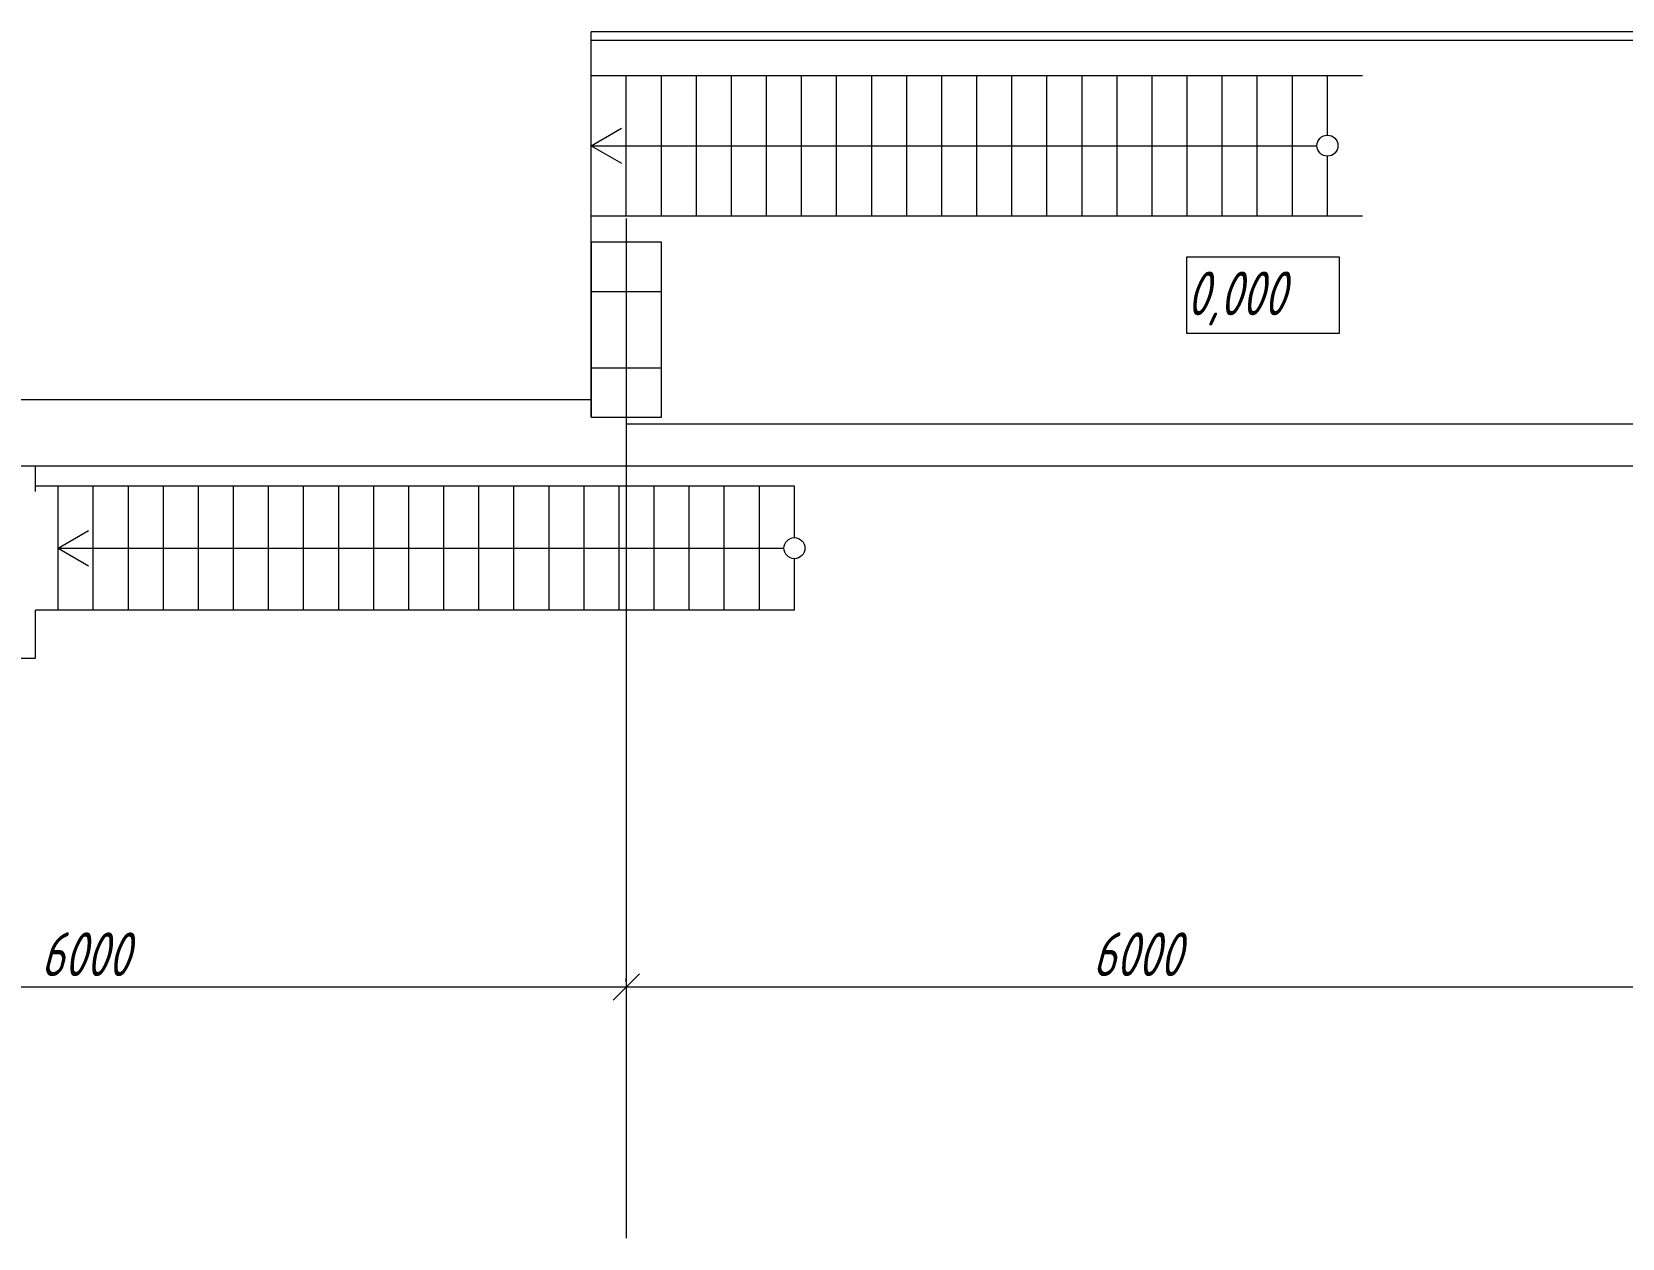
# Model space of a CAD drawing. Header units: millimetres. Extents: x 1337 to 8186, y 1899 to 5236.
# Drawn here: x 6747.1 to 6888.6, y 2464.5 to 2571.9 of the extents above; entities that cross this region are included whole.
import ezdxf

# ---------------------------------------------------------------- set-up
doc = ezdxf.new("R2010")
doc.units = ezdxf.units.MM
doc.layers.add('Линия связи (Вновь)', color=3, linetype='Continuous', lineweight=60)
doc.layers.add('Строительный', color=251, linetype='Continuous', lineweight=13)
doc.styles.add('Simplex', font='simplex.shx', dxfattribs={"width": 0.7, "oblique": 15})

# ---------------------------------------------------------------- blocks, each defined once
blk = doc.blocks.new('A$C049F4C0A')
at = {"layer": 'Строительный', "ltscale": 100}
for p, q in [((118.177, 149.869), (118.177, 171.869)), ((242.177, 171.869), (118.177, 171.869)), ((241.677, 171.369), (118.177, 171.369)), ((118.177, 169.369), (162.177, 169.369)), ((118.177, 161.369), (118.177, 169.369)), ((120.177, 161.369), (120.177, 169.369)), ((122.177, 161.369), (122.177, 169.369)), ((124.177, 161.369), (124.177, 169.369)), ((126.177, 161.369), (126.177, 169.369)), ((128.177, 161.369), (128.177, 169.369)), ((130.177, 161.369), (130.177, 169.369)), ((132.177, 161.369), (132.177, 169.369)), ((134.177, 161.369), (134.177, 169.369)), ((136.177, 161.369), (136.177, 169.369)), ((138.177, 161.369), (138.177, 169.369)), ((140.177, 161.369), (140.177, 169.369)), ((142.177, 161.369), (142.177, 169.369)), ((144.177, 161.369), (144.177, 169.369)), ((146.177, 161.369), (146.177, 169.369)), ((148.177, 161.369), (148.177, 169.369)), ((150.177, 161.369), (150.177, 169.369)), ((152.177, 161.369), (152.177, 169.369)), ((154.177, 161.369), (154.177, 169.369)), ((156.177, 161.369), (156.177, 169.369)), ((158.177, 161.369), (158.177, 169.369)), ((160.177, 165.969), (160.177, 169.369)), ((118.177, 165.369), (119.909, 166.369)), ((118.177, 165.369), (159.577, 165.369)), ((118.177, 165.369), (119.909, 164.369)), ((160.177, 161.369), (160.177, 164.769)), ((118.177, 161.369), (162.177, 161.369)), ((120.177, 161.207), (120.177, 103.004)), ((122.177, 159.869), (118.177, 159.869)), ((118.177, 159.869), (118.177, 149.869)), ((122.177, 149.869), (122.177, 159.869)), ((152.154, 159.016), (160.843, 159.016)), ((152.154, 154.646), (152.154, 159.016)), ((160.843, 159.016), (160.843, 154.646)), ((118.177, 157.043), (122.177, 157.043)), ((160.843, 154.646), (152.154, 154.646)), ((118.177, 152.695), (122.177, 152.695)), ((118.177, 150.869), (80.423, 150.869)), ((118.177, 149.869), (122.177, 149.869)), ((240.177, 149.469), (120.177, 149.469)), ((249.877, 147.069), (80.423, 147.069)), ((86.465, 145.635), (86.465, 147.069)), ((129.77, 145.935), (86.465, 145.935)), ((87.77, 138.854), (87.77, 145.935)), ((89.77, 138.854), (89.77, 145.935)), ((91.77, 138.854), (91.77, 145.935)), ((93.77, 138.854), (93.77, 145.935)), ((95.77, 138.854), (95.77, 145.935)), ((97.77, 138.854), (97.77, 145.935)), ((99.77, 138.854), (99.77, 145.935)), ((101.77, 138.854), (101.77, 145.935)), ((103.77, 138.854), (103.77, 145.935)), ((105.77, 138.854), (105.77, 145.935)), ((107.77, 138.854), (107.77, 145.935)), ((109.77, 138.854), (109.77, 145.935)), ((111.77, 138.854), (111.77, 145.935)), ((113.77, 138.854), (113.77, 145.935)), ((115.77, 138.854), (115.77, 145.935)), ((117.77, 138.854), (117.77, 145.935)), ((119.77, 138.854), (119.77, 145.935)), ((121.77, 138.854), (121.77, 145.935)), ((123.77, 138.854), (123.77, 145.935)), ((125.77, 138.854), (125.77, 145.935)), ((127.77, 138.854), (127.77, 145.935)), ((129.77, 142.994), (129.77, 145.935)), ((87.77, 142.394), (89.502, 143.394)), ((87.77, 142.394), (129.17, 142.394)), ((87.77, 142.394), (89.502, 141.394)), ((129.77, 138.854), (129.77, 141.794)), ((129.77, 138.854), (86.465, 138.854)), ((86.465, 136.111), (86.465, 138.854)), ((65.27, 136.111), (86.465, 136.111)), ((120.927, 118.088), (119.427, 116.588)), ((119.427, 116.588), (120.927, 118.088)), ((120.177, 117.338), (60.177, 117.338)), ((120.177, 117.638), (120.177, 117.838)), ((120.177, 117.638), (120.177, 117.838)), ((180.177, 117.338), (120.177, 117.338))]:
    blk.add_line(p, q, dxfattribs=at)
for centre in [(160.177, 165.369), (129.77, 142.394)]:
    blk.add_circle(centre, 0.6, dxfattribs=at)
at = {"layer": 'Строительный', "ltscale": 100, "style": 'Simplex', "oblique": 15, "width": 0.7}
for s, p in [('0,000', (152.154, 155.687)), ('6000', (86.775, 117.963)), ('6000', (146.775, 117.963))]:
    blk.add_text(s, height=2.5, dxfattribs=at).set_placement(p)

msp = doc.modelspace()

# ---------------------------------------------------------------- block references
at = {"layer": 'Линия связи (Вновь)', "xscale": 1.56, "yscale": 1.56, "zscale": 1.56}
msp.add_blockref('A$C049F4C0A', (6612.52, 2303.78), dxfattribs=at)

doc.saveas('drawing.dxf')
